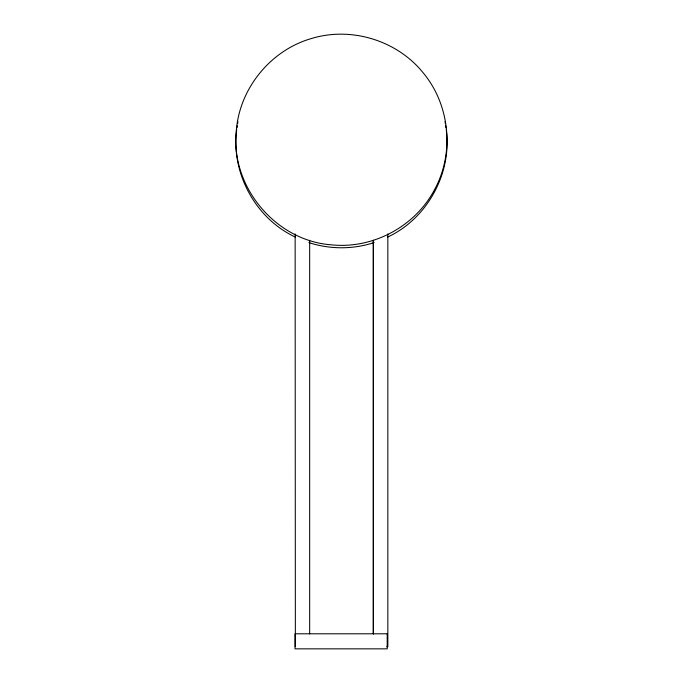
<?xml version="1.0" encoding="UTF-8"?>
<svg xmlns="http://www.w3.org/2000/svg" width="683" height="683" viewBox="0 0 683 683"><rect width="100%" height="100%" fill="white"/><g stroke="black" fill="none" stroke-linecap="round" stroke-linejoin="round"><path stroke-width="1.02" d="M236.728 129.847C230.931 173.294 255.69 218.68 295.474 237.138M237.035 127.798L237.334 125.749M237.641 123.7L237.94 121.651M387.526 237.138C427.31 218.68 452.069 173.294 446.272 129.847M374.105 242.585C353.111 249.491 329.889 249.491 308.895 242.585M295.363 646.716L295.141 233.928M386.826 646.716L387.842 646.716L387.842 233.928M445.06 121.651L445.359 123.7M445.666 125.749L445.965 127.798M309.664 240.322L309.664 633.918M236.42 129.386C229.59 185.417 274.865 240.578 331.153 244.813L331.204 244.813C372.705 249.278 415.281 226.5 434.619 189.507C454.647 152.855 449.909 104.789 423.119 72.757C396.925 40.229 350.703 26.202 310.85 38.7C270.775 50.448 240.134 87.791 236.42 129.386M387.201 633.79L294.988 633.79L294.988 648.85L387.201 648.85L387.201 633.79M373.319 633.918L373.319 240.322L373.319 633.918"/></g></svg>
